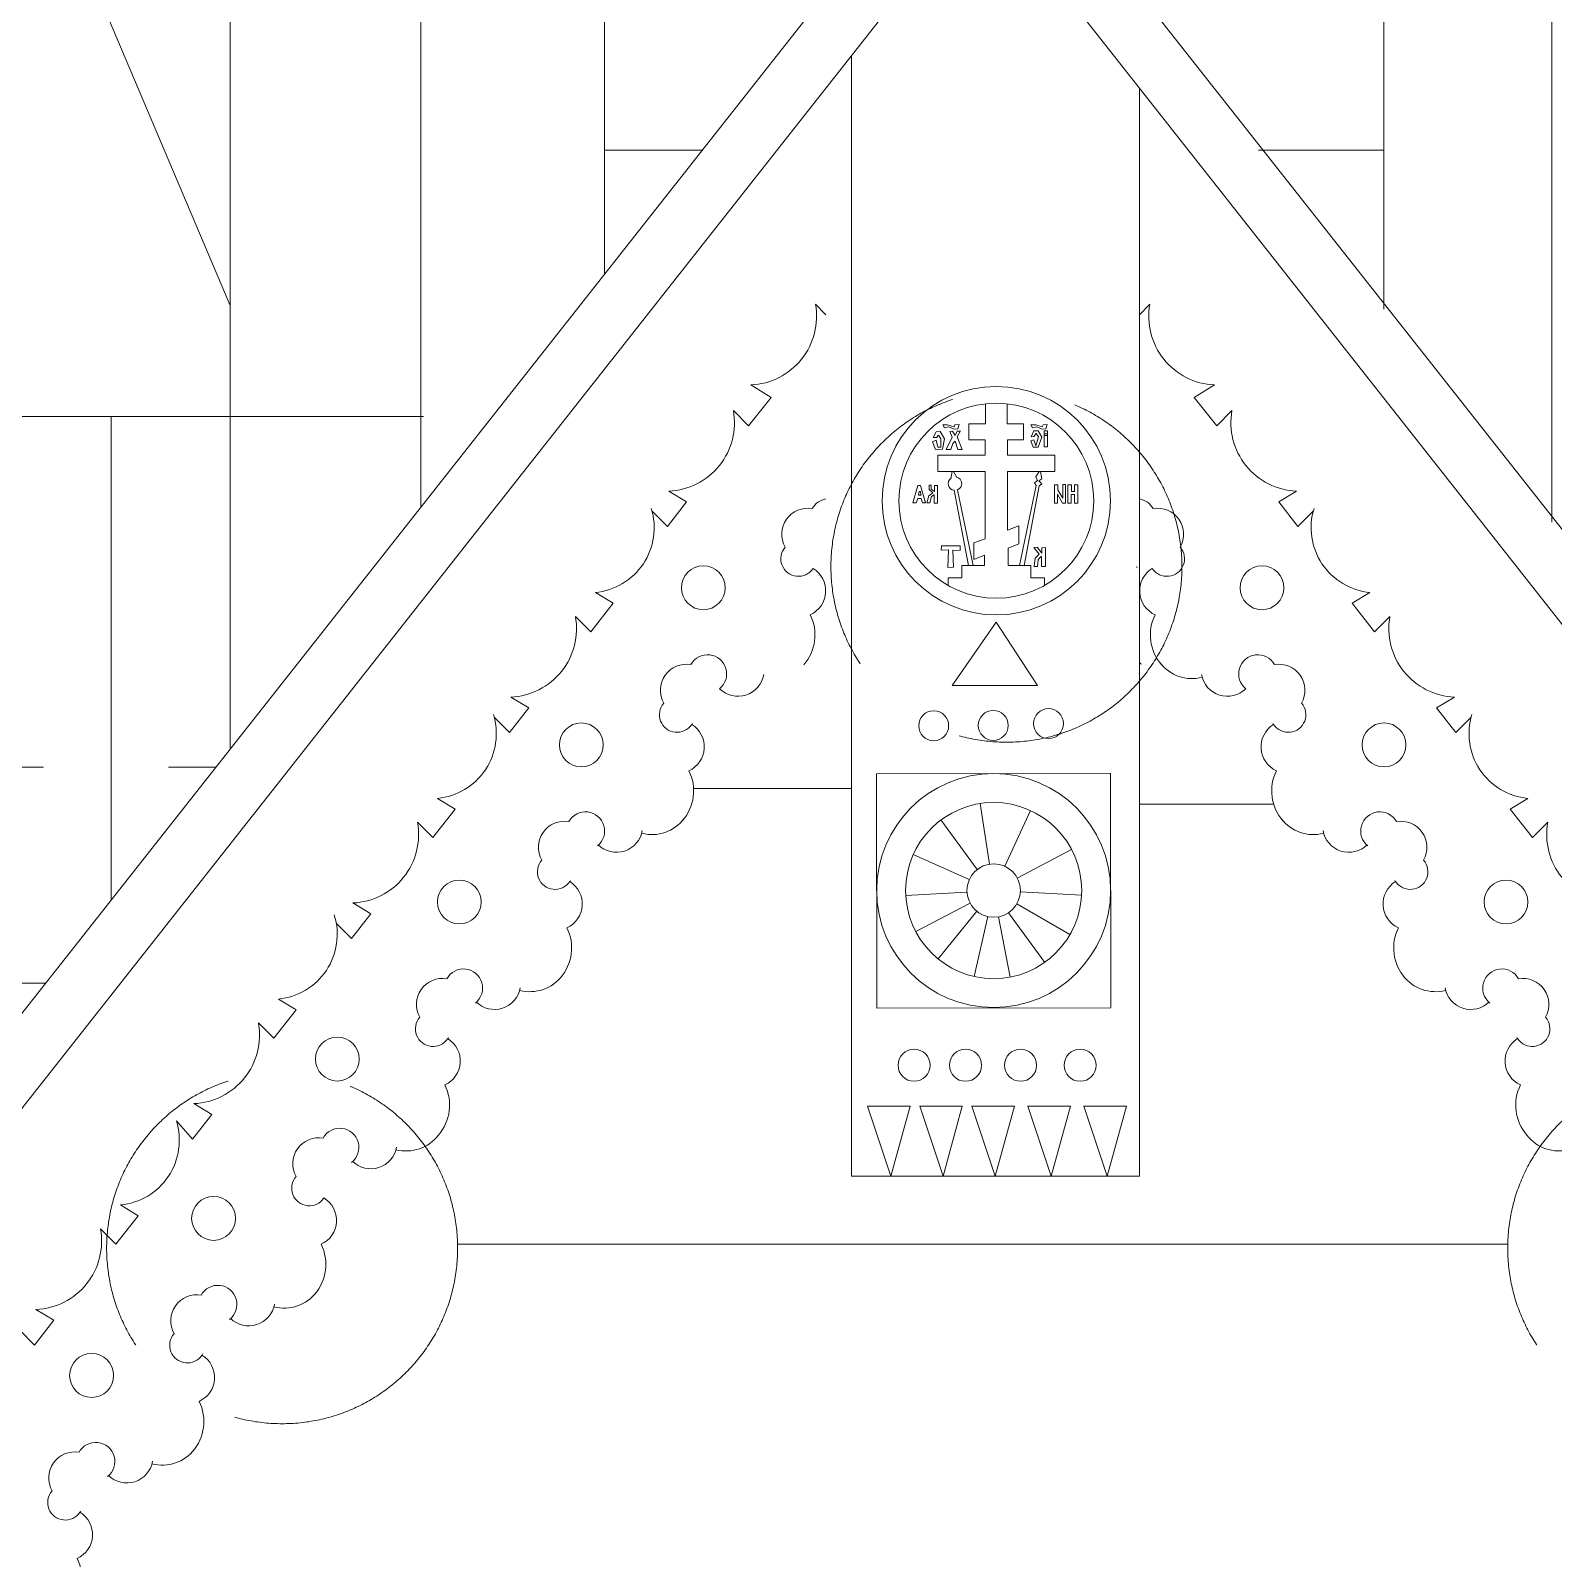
# Model space of a CAD drawing. Header units: millimetres. Extents: x 2399 to 111977, y 1313 to 59551.
# Drawn here: x 95110 to 96438, y 39704 to 41036 of the extents above; entities that cross this region are included whole.
import ezdxf

# ---------------------------------------------------------------- set-up
doc = ezdxf.new("R2010")
doc.units = ezdxf.units.MM
doc.linetypes.add('Невидимая', pattern=[391.222223, 282.222223, -109])
doc.layers.add('hatch1', color=7, linetype='Continuous', lineweight=20, true_color=0x6a6a6a)
doc.layers.add('main line', color=7, linetype='Continuous', lineweight=13)

msp = doc.modelspace()

# ---------------------------------------------------------------- linework, layer by layer
at = {"layer": 'hatch1', "color": 251, "linetype": 'Continuous', "lineweight": 20, "true_color": 0x6a6a6a}
for p, q in [((95942.5158, 40710.8552), (95942.5158, 40693.4629)), ((95961.2175, 40710.8552), (95961.2175, 40693.4629)), ((95896.8359, 40681.5134), (95899.5141, 40686.3342)), ((95899.5141, 40686.3342), (95902.9065, 40686.6913)), ((95902.9065, 40686.6913), (95906.656, 40680.2636)), ((95909.4379, 40692.6088), (95905.2016, 40692.5055)), ((95905.2016, 40692.5055), (95906.5448, 40689.9223)), ((95906.5448, 40689.9223), (95910.5745, 40690.8523)), ((95915.0175, 40690.6456), (95909.4379, 40692.6088)), ((95910.5745, 40690.8523), (95915.1208, 40688.8891)), ((95911.2982, 40686.6913), (95913.7978, 40687.0484)), ((95913.4407, 40681.692), (95911.2982, 40686.6913)), ((95913.7978, 40687.0484), (95915.9404, 40683.2989)), ((95915.8441, 40692.5055), (95915.0175, 40690.6456)), ((95915.1208, 40688.8891), (95918.3239, 40688.9924)), ((95919.4605, 40692.7121), (95915.8441, 40692.5055)), ((95915.9404, 40683.2989), (95917.7259, 40687.0484)), ((95920.5826, 40687.2269), (95917.7259, 40682.0491)), ((95917.7259, 40687.0484), (95920.5826, 40687.0484)), ((95918.3239, 40688.9924), (95919.4605, 40692.7121)), ((95928.0387, 40693.4629), (95928.0387, 40679.3154)), ((95942.5158, 40693.4629), (95928.0387, 40693.4629)), ((95961.2175, 40693.4629), (95975.6946, 40693.4629)), ((95975.6946, 40693.4629), (95975.6946, 40679.3154)), ((95986.2087, 40692.6088), (95981.9723, 40692.5055)), ((95981.9723, 40692.5055), (95983.3156, 40689.9223)), ((95982.1811, 40682.0491), (95984.6807, 40687.4054)), ((95983.3156, 40689.9223), (95987.3452, 40690.8523)), ((95984.6807, 40687.4054), (95988.2516, 40687.2269)), ((95991.7882, 40690.6456), (95986.2087, 40692.6088)), ((95987.3452, 40690.8523), (95991.8916, 40688.8891)), ((95988.2516, 40687.2269), (95991.4655, 40681.8705)), ((95992.6148, 40692.5055), (95991.7882, 40690.6456)), ((95991.8916, 40688.8891), (95995.0946, 40688.9924)), ((95996.2312, 40692.7121), (95992.6148, 40692.5055)), ((95993.608, 40687.2269), (95996.6433, 40687.2269)), ((95993.608, 40673.3003), (95993.608, 40687.2269)), ((95995.0946, 40688.9924), (95996.2312, 40692.7121)), ((95996.6433, 40687.2269), (95996.6433, 40673.4788)), ((95896.1218, 40677.7639), (95899.3356, 40679.0138)), ((95898.9785, 40671.1577), (95896.1218, 40677.7639)), ((95899.6927, 40681.5134), (95896.8359, 40681.5134)), ((95899.3356, 40679.0138), (95900.9425, 40672.9432)), ((95901.4781, 40683.656), (95899.6927, 40681.5134)), ((95903.6207, 40680.2636), (95901.4781, 40683.656)), ((95903.4422, 40672.9432), (95903.6207, 40680.2636)), ((95906.656, 40680.2636), (95904.8705, 40671.3363)), ((95908.2629, 40671.1577), (95913.4407, 40681.692)), ((95913.9764, 40676.3356), (95912.1909, 40671.1577)), ((95915.9404, 40678.2996), (95913.9764, 40676.3356)), ((95918.2615, 40671.1577), (95915.9404, 40678.2996)), ((95917.7259, 40682.0491), (95922.1895, 40671.1577)), ((95928.0387, 40679.3154), (95942.1862, 40679.3154)), ((95942.1862, 40679.3154), (95942.1862, 40666.2031)), ((95975.6946, 40679.3154), (95961.5471, 40679.3154)), ((95961.5471, 40679.3154), (95961.5471, 40666.2031)), ((95982.0025, 40678.6567), (95984.6807, 40679.3709)), ((95983.9665, 40673.1217), (95982.0025, 40678.6567)), ((95984.6807, 40682.2276), (95982.1811, 40682.0491)), ((95988.4302, 40673.1217), (95983.9665, 40673.1217)), ((95986.6447, 40685.0843), (95984.6807, 40682.2276)), ((95984.6807, 40679.3709), (95986.2876, 40674.193)), ((95986.2876, 40674.193), (95988.6087, 40682.0491)), ((95988.6087, 40682.0491), (95986.6447, 40685.0843)), ((95991.4655, 40681.8705), (95988.4302, 40673.1217)), ((95996.6433, 40684.5494), (95993.608, 40684.5494)), ((95996.6433, 40683.3095), (95993.608, 40683.3095)), ((95996.6433, 40673.4788), (95993.608, 40673.3003)), ((95904.8705, 40671.3363), (95898.9785, 40671.1577)), ((95942.1862, 40666.2031), (95900.7789, 40666.2031)), ((95900.7789, 40666.2031), (95900.7789, 40651.7105)), ((95900.9425, 40672.9432), (95903.4422, 40672.9432)), ((95912.1909, 40671.1577), (95908.2629, 40671.1577)), ((95922.1895, 40671.1577), (95918.2615, 40671.1577)), ((95961.5471, 40666.2031), (96002.9544, 40666.2031)), ((96002.9544, 40666.2031), (96002.9544, 40651.7105)), ((95900.7789, 40651.7105), (95942.1862, 40651.7105)), ((95913.3898, 40651.7105), (95912.1917, 40645.5613)), ((95917.2549, 40647.0826), (95914.5799, 40651.7105)), ((95917.2283, 40647.0197), (95917.2549, 40647.0826)), ((95942.1862, 40651.7105), (95942.1862, 40593.2742)), ((95961.5471, 40651.7105), (95961.5471, 40600.6416)), ((96002.9544, 40651.7105), (95961.5471, 40651.7105)), ((95986.4785, 40647.0826), (95989.1535, 40651.7105)), ((95987.7491, 40644.0732), (95986.4785, 40647.0826)), ((95990.3435, 40651.7105), (95991.5417, 40645.5613)), ((95879.2088, 40624.6188), (95883.4941, 40639.717)), ((95883.4941, 40639.717), (95885.7862, 40639.6672)), ((95883.9426, 40631.0966), (95884.69, 40634.4351)), ((95884.69, 40634.4351), (95885.3378, 40634.3853)), ((95885.3378, 40634.3853), (95886.2704, 40631.0966)), ((95885.6368, 40634.6345), (95885.7364, 40634.3355)), ((95885.7862, 40639.6672), (95890.1712, 40624.4195)), ((95892.9008, 40630.6632), (95896.4139, 40633.3497)), ((95893.2108, 40636.2428), (95893.2606, 40639.8665)), ((95896.4139, 40633.3497), (95893.2108, 40636.2428)), ((95893.2606, 40639.8665), (95895.0544, 40639.8665)), ((95895.0544, 40639.8665), (95895.1043, 40636.5778)), ((95895.1043, 40636.5778), (95897.8449, 40634.3355)), ((95897.8449, 40639.7668), (95900.6166, 40639.7668)), ((95897.8449, 40634.3355), (95897.8449, 40639.7668)), ((95900.6166, 40639.923), (95900.6166, 40624.3376)), ((95915.1317, 40635.4538), (95927.5676, 40569.9311)), ((95931.6618, 40569.9311), (95917.9629, 40635.8)), ((95972.0715, 40569.9311), (95986.5453, 40639.5257)), ((95989.3451, 40639.371), (95976.1657, 40569.9311)), ((95985.0741, 40642.0001), (95987.7491, 40644.0732)), ((95986.5453, 40639.5257), (95985.0741, 40642.0001)), ((95991.5417, 40645.5613), (95988.9457, 40643.7641)), ((95988.9457, 40643.7641), (95991.5417, 40640.9685)), ((95991.5417, 40640.9685), (95989.3451, 40639.371)), ((96002.7126, 40624.2311), (96002.7126, 40640.3666)), ((96002.7126, 40640.3666), (96005.6401, 40640.3666)), ((96005.6401, 40640.3666), (96005.6401, 40635.8552)), ((96005.6401, 40635.8552), (96009.9453, 40628.5364)), ((96009.9453, 40640.4188), (96012.1841, 40640.4188)), ((96009.9453, 40628.5364), (96009.9453, 40640.4188)), ((96012.1841, 40640.3327), (96012.1841, 40624.2311)), ((96014.2506, 40640.3327), (96017.3503, 40640.3327)), ((96014.2506, 40624.2311), (96014.2506, 40640.3327)), ((96017.3503, 40640.3327), (96017.3503, 40634.4776)), ((96017.3503, 40634.4776), (96020.364, 40634.4776)), ((96020.2014, 40640.2279), (96020.2014, 40634.4776)), ((96023.0866, 40640.2279), (96020.2014, 40640.2279)), ((96023.0866, 40624.3172), (96023.0866, 40640.2279)), ((95881.8498, 40624.5192), (95879.2088, 40624.6188)), ((95883.4443, 40628.356), (95881.8498, 40624.5192)), ((95886.2845, 40628.356), (95883.4443, 40628.356)), ((95886.2704, 40631.0966), (95883.9426, 40631.0966)), ((95887.5303, 40624.4195), (95886.2845, 40628.356)), ((95890.1712, 40624.4195), (95887.5303, 40624.4195)), ((95891.2476, 40624.4637), (95892.9008, 40630.6632)), ((95893.934, 40624.4637), (95891.2476, 40624.4637)), ((95895.4839, 40630.1466), (95893.934, 40624.4637)), ((95897.7571, 40631.5931), (95895.4839, 40630.1466)), ((95897.7571, 40624.3376), (95897.7571, 40631.5931)), ((95900.6166, 40624.3376), (95897.7571, 40624.3376)), ((96005.1235, 40624.2311), (96002.7126, 40624.2311)), ((96009.6009, 40624.2311), (96005.1235, 40631.9805)), ((96005.1235, 40631.9805), (96005.1235, 40624.2311)), ((96012.1841, 40624.2311), (96009.6009, 40624.2311)), ((96017.1781, 40624.2311), (96014.2506, 40624.2311)), ((96017.1781, 40631.7222), (96017.1781, 40624.2311)), ((96020.1918, 40631.7222), (96017.1781, 40631.7222)), ((96020.1918, 40624.3172), (96020.1918, 40631.7222)), ((96023.0866, 40624.3172), (96020.1918, 40624.3172)), ((95942.1242, 40593.2742), (95932.3735, 40589.5757)), ((95961.5471, 40600.6416), (95971.5539, 40604.4372)), ((95971.5539, 40604.4372), (95971.5539, 40588.9095)), ((95903.9661, 40587.1704), (95903.7875, 40583.4209)), ((95903.7875, 40583.4209), (95910.0933, 40583.5384)), ((95920.2138, 40587.1704), (95903.9661, 40587.1704)), ((95910.0933, 40583.5384), (95909.6997, 40568.2578)), ((95913.8963, 40583.1796), (95920.2138, 40583.1078)), ((95914.4787, 40568.3444), (95913.8963, 40583.1796)), ((95920.2138, 40583.1078), (95920.2138, 40587.1704)), ((95932.3735, 40589.5757), (95932.3735, 40575.0685)), ((95971.5539, 40588.9095), (95962.2372, 40585.1138)), ((95962.2372, 40585.1138), (95962.2372, 40569.9311)), ((95984.7215, 40585.6875), (95987.5497, 40585.9446)), ((95989.3494, 40579.774), (95984.7215, 40585.6875)), ((95985.7499, 40576.4316), (95989.3494, 40579.774)), ((95987.5497, 40585.9446), (95991.6634, 40580.8024)), ((95991.6634, 40585.4303), (95994.7487, 40585.6875)), ((95991.6634, 40580.8024), (95991.6634, 40585.4303)), ((95994.7487, 40585.6875), (95994.7487, 40568.9755)), ((95909.6997, 40568.2578), (95914.4787, 40568.3444)), ((95941.4961, 40569.9311), (95921.8276, 40569.9311)), ((95921.8276, 40569.9311), (95921.8276, 40559.2343)), ((95932.3735, 40575.0685), (95941.4961, 40578.9976)), ((95941.4961, 40578.9976), (95941.4961, 40569.9311)), ((95962.2372, 40569.9311), (95981.9057, 40569.9311)), ((95981.9057, 40569.9311), (95981.9057, 40559.2343)), ((95987.8068, 40568.9786), (95984.7215, 40568.9786)), ((95984.7883, 40568.9786), (95985.7499, 40576.4316)), ((95988.2475, 40575.2526), (95987.8068, 40568.9786)), ((95991.4063, 40577.9743), (95988.2475, 40575.2526)), ((95991.1492, 40568.9755), (95991.4063, 40577.9743)), ((95994.7487, 40568.9755), (95991.1492, 40568.9755)), ((95921.8276, 40559.2343), (95909.7505, 40559.2343)), ((95909.7505, 40559.2343), (95909.7505, 40552.5899)), ((95981.9057, 40559.2343), (95993.9828, 40559.2343)), ((95993.9828, 40559.2343), (95993.9828, 40552.5899)), ((95913.433, 40465.2025), (95951.6361, 40520.3847)), ((95951.6361, 40520.3847), (95987.7167, 40465.2025)), ((95987.7167, 40465.2025), (95913.433, 40465.2025)), ((96051.435, 40388.5531), (95847.4853, 40388.375)), ((95847.4853, 40388.3871), (95847.6637, 40184.1748)), ((95937.7098, 40362.4837), (95945.9701, 40309.6041)), ((95981.6991, 40356.3637), (95959.318, 40307.7471)), ((95903.6186, 40348.1507), (95935.1569, 40304.8959)), ((95928.309, 40296.1402), (95879.5062, 40318.1125)), ((96017.5758, 40322.3278), (95970.2043, 40297.4193)), ((95926.2897, 40285.2736), (95872.8514, 40282.3006)), ((95928.9325, 40275.7181), (95881.561, 40250.8095)), ((95969.7596, 40274.9113), (96016.1101, 40248.1509)), ((95972.8533, 40285.3887), (96026.3056, 40282.6801)), ((95934.8375, 40268.4972), (95901.0216, 40227.0126)), ((95944.4271, 40263.8279), (95932.6248, 40211.6245)), ((95953.8999, 40263.6598), (95963.8433, 40211.0707)), ((95962.6107, 40267.2432), (95994.149, 40223.9884)), ((95847.6637, 40184.1627), (96051.6133, 40184.3409)), ((95876.7546, 40098.5886), (95839.6148, 40098.5886)), ((95859.9636, 40037.7423), (95839.6148, 40098.5886)), ((95876.7546, 40098.5886), (95859.9636, 40037.7423)), ((95922.1743, 40098.5886), (95885.0345, 40098.5886)), ((95905.3833, 40037.7423), (95885.0345, 40098.5886)), ((95922.1743, 40098.5886), (95905.3833, 40037.7423)), ((95950.8029, 40037.7423), (95930.4542, 40098.5886)), ((95967.594, 40098.5886), (95930.4542, 40098.5886)), ((95967.594, 40098.5886), (95950.8029, 40037.7423)), ((95999.7074, 40037.7423), (95979.3586, 40098.5886)), ((96016.4984, 40098.5886), (95979.3586, 40098.5886)), ((96016.4984, 40098.5886), (95999.7074, 40037.7423)), ((96048.6118, 40037.7423), (96028.2631, 40098.5886)), ((96065.4029, 40098.5886), (96028.2631, 40098.5886))]:
    msp.add_line(p, q, dxfattribs=at)
for centre, radius in [((95951.8667, 40626.395), 99.5719), ((95951.8667, 40626.395), 84.9762), ((95897.2503, 40430.2281), 13.0643), ((95949.2386, 40430.5395), 13.0643), ((95997.4061, 40432.0656), 13.0643), ((95949.5684, 40286.5687), 101.9943), ((95949.5684, 40286.5687), 76.8357), ((95949.5684, 40286.5687), 23.3148), ((95880.1252, 40134.2903), 13.9829), ((95925.0559, 40134.2903), 13.9829), ((95973.0569, 40134.2903), 13.9829), ((96025.0347, 40134.2903), 13.9829)]:
    msp.add_circle(centre, radius, dxfattribs=at)
for start, end in [(290.9918876, 76.4996082), (127.5015033, 262.9509038)]:
    msp.add_arc((95915.8541, 40641.2958), 5.8865, start, end, dxfattribs=at)
at = {"layer": 'main line', "color": 7, "linetype": 'Continuous', "lineweight": 13}
for p, q in [((95449.956, 41736.5482), (95449.956, 40621.6518)), ((95610.0353, 41722.8547), (95610.0353, 40824.6336)), ((96289.7907, 41666.7729), (96289.7907, 40793.4844)), ((96436.2449, 41666.7729), (96436.2449, 40607.7792)), ((95283.8267, 40410.9985), (95283.8267, 41528.2167)), ((95939.9716, 41242.0814), (94192.2424, 39025.9471)), ((95939.9716, 41242.0814), (97687.7008, 39025.9471)), ((95939.9716, 41159.3317), (94256.5126, 39024.6926)), ((95939.9716, 41159.3317), (97640.6756, 39002.8258)), ((95825.5385, 41014.4854), (95825.5385, 40037.4957)), ((96076.6906, 40037.4957), (96076.6906, 40985.7923)), ((96076.6906, 40057.7872), (96076.6906, 40980.9304)), ((95695.3495, 40931.8986), (95610.0353, 40931.8986)), ((96289.7907, 40931.8986), (96180.6318, 40931.8986)), ((95794.1303, 40797.699), (95803.2527, 40788.5276)), ((96085.8129, 40797.699), (96076.6906, 40788.5276)), ((95755.422, 40716.486), (95737.8684, 40727.3414)), ((96124.5212, 40716.486), (96142.0748, 40727.3414)), ((95735.8758, 40691.657), (95755.422, 40716.486)), ((96144.0674, 40691.657), (96124.5212, 40716.486)), ((95452.2974, 40699.7372), (94806.8814, 40699.7372)), ((95179.8107, 40278.1913), (95179.8107, 40699.7372)), ((95722.5329, 40705.0718), (95735.8758, 40691.657)), ((96157.4103, 40705.0718), (96144.0674, 40691.657)), ((95681.7743, 40625.3332), (95666.271, 40634.7141)), ((96198.169, 40625.3332), (96213.6722, 40634.7141)), ((95665.0381, 40603.7612), (95681.7743, 40625.3332)), ((96214.9052, 40603.7612), (96198.169, 40625.3332)), ((95651.6952, 40617.176), (95665.0381, 40603.7612)), ((96228.248, 40617.176), (96214.9052, 40603.7612)), ((95617.6954, 40537.0101), (95602.1922, 40546.391)), ((96262.2478, 40537.0101), (96277.7511, 40546.391)), ((95598.1492, 40512.1812), (95617.6954, 40537.0101)), ((96281.794, 40512.1812), (96262.2478, 40537.0101)), ((95584.8063, 40525.5959), (95598.1492, 40512.1812)), ((96295.1369, 40525.5959), (96281.794, 40512.1812)), ((95544.0477, 40445.8573), (95528.5444, 40455.2383)), ((96335.8956, 40445.8573), (96351.3988, 40455.2383)), ((95513.9686, 40437.7001), (95527.3115, 40424.2854)), ((95527.3115, 40424.2854), (95544.0477, 40445.8573)), ((96352.6318, 40424.2854), (96335.8956, 40445.8573)), ((96365.9746, 40437.7001), (96352.6318, 40424.2854)), ((96051.6129, 40184.7317), (96051.4346, 40388.944)), ((95479.9688, 40357.5342), (95464.4656, 40366.9152)), ((95825.5385, 40375.5255), (95687.5608, 40375.5255)), ((96399.9744, 40357.5342), (96415.4777, 40366.9152)), ((95460.4226, 40332.7053), (95479.9688, 40357.5342)), ((96076.6906, 40361.8255), (96193.7851, 40361.8255)), ((96419.5206, 40332.7053), (96399.9744, 40357.5342)), ((95447.0797, 40346.12), (95460.4226, 40332.7053)), ((96432.8635, 40346.12), (96419.5206, 40332.7053)), ((95406.3211, 40266.3815), (95390.8178, 40275.7624)), ((95389.5849, 40244.8095), (95406.3211, 40266.3815)), ((95376.242, 40258.2243), (95389.5849, 40244.8095)), ((91858.2075, 40205.924), (95122.8179, 40205.924)), ((95321.696, 40157.8073), (95341.2423, 40182.6363)), ((95341.2423, 40182.6363), (95325.739, 40192.0172)), ((95308.3532, 40171.2221), (95321.696, 40157.8073)), ((95267.5945, 40091.4835), (95252.0912, 40100.8644)), ((95250.8583, 40069.9115), (95267.5945, 40091.4835)), ((96065.4029, 40098.5886), (96048.6118, 40037.7423)), ((95236.8087, 40085.7927), (95250.8583, 40069.9115)), ((96076.6906, 40037.4957), (95825.5385, 40037.4957)), ((95203.5157, 40003.1604), (95188.0124, 40012.5413)), ((95183.9694, 39978.3315), (95203.5157, 40003.1604)), ((95170.6266, 39991.7462), (95183.9694, 39978.3315)), ((95482.0357, 39978.2726), (96397.9076, 39978.2726)), ((95129.8679, 39912.0076), (95114.3646, 39921.3886)), ((95099.7888, 39903.8504), (95113.1317, 39890.4357)), ((95113.1317, 39890.4357), (95129.8679, 39912.0076))]:
    msp.add_line(p, q, dxfattribs=at)
at = {"layer": 'main line', "color": 7, "linetype": 'Невидимая', "lineweight": 13}
for p, q in [((95283.8267, 40796.5196), (95152.6218, 41105.9548)), ((93664.9374, 40394.1502), (95271.2603, 40394.1502))]:
    msp.add_line(p, q, dxfattribs=at)
at = {"layer": 'main line', "color": 7, "linetype": 'Continuous', "lineweight": 13, "flags": 128}
for points in [[(95803.2527, 40627.9108, 0.2305731), (95791.285, 40619.5346, 0.63216014), (95767.7288, 40585.9615, 1.067465283), (95792.1021, 40567.3205, -0.60309642), (95789.5913, 40526.9843)], [(96076.6906, 40627.9108, -0.2305731), (96088.6582, 40619.5346, -0.63216014), (96112.2144, 40585.9615, -1.067465283), (96087.8412, 40567.3205, 0.60309642), (96090.3519, 40526.9843)], [(96074.191, 40569.02, 0.017938026), (96074.6557, 40567.9174)], [(96074.191, 40569.02, 0.017938026), (96074.6557, 40567.9174)], [(96074.191, 40569.02, 0.017938026), (96074.6557, 40567.9174)], [(96074.191, 40569.02, 0.017938026), (96074.6557, 40567.9174)], [(96074.191, 40569.02, 0.017938026), (96074.6557, 40567.9174)], [(95783.9637, 40483.3257, 0.304535594), (95789.5913, 40526.9843)], [(96095.9796, 40483.3257, -0.304535594), (96090.3519, 40526.9843)], [(95710.3499, 40462.3807, 1.219803903), (95685.4205, 40483.5627, 0.63216014), (95661.8643, 40449.9897, 1.067465283), (95686.2375, 40431.3486, -0.60309642), (95683.7268, 40391.0124)], [(95710.3499, 40462.3807, 1.219803903), (95685.4205, 40483.5627, 0.63216014), (95661.8643, 40449.9897, 1.067465283), (95686.2375, 40431.3486, -0.60309642), (95683.7268, 40391.0124)], [(95710.3499, 40462.3807, 1.219803903), (95685.4205, 40483.5627, 0.63216014), (95661.8643, 40449.9897, 1.067465283), (95686.2375, 40431.3486, -0.60309642), (95683.7268, 40391.0124)], [(95710.3499, 40462.3807, 1.219803903), (95685.4205, 40483.5627, 0.63216014), (95661.8643, 40449.9897, 1.067465283), (95686.2375, 40431.3486, -0.60309642), (95683.7268, 40391.0124)], [(95710.3499, 40462.3807, 1.219803903), (95685.4205, 40483.5627, 0.63216014), (95661.8643, 40449.9897, 1.067465283), (95686.2375, 40431.3486, -0.60309642), (95683.7268, 40391.0124)], [(95710.3499, 40462.3807, 1.219803903), (95685.4205, 40483.5627, 0.63216014), (95661.8643, 40449.9897, 1.067465283), (95686.2375, 40431.3486, -0.60309642), (95683.7268, 40391.0124)], [(96169.5934, 40462.3807, -1.219803903), (96194.5228, 40483.5627, -0.63216014), (96218.0789, 40449.9897, -1.067465283), (96193.7057, 40431.3486, 0.60309642), (96196.2165, 40391.0124)], [(96169.5934, 40462.3807, -1.219803903), (96194.5228, 40483.5627, -0.63216014), (96218.0789, 40449.9897, -1.067465283), (96193.7057, 40431.3486, 0.60309642), (96196.2165, 40391.0124)], [(96169.5934, 40462.3807, -1.219803903), (96194.5228, 40483.5627, -0.63216014), (96218.0789, 40449.9897, -1.067465283), (96193.7057, 40431.3486, 0.60309642), (96196.2165, 40391.0124)], [(96169.5934, 40462.3807, -1.219803903), (96194.5228, 40483.5627, -0.63216014), (96218.0789, 40449.9897, -1.067465283), (96193.7057, 40431.3486, 0.60309642), (96196.2165, 40391.0124)], [(96169.5934, 40462.3807, -1.219803903), (96194.5228, 40483.5627, -0.63216014), (96218.0789, 40449.9897, -1.067465283), (96193.7057, 40431.3486, 0.60309642), (96196.2165, 40391.0124)], [(96169.5934, 40462.3807, -1.219803903), (96194.5228, 40483.5627, -0.63216014), (96218.0789, 40449.9897, -1.067465283), (96193.7057, 40431.3486, 0.60309642), (96196.2165, 40391.0124)], [(95710.5499, 40462.3646, 0.60309642), (95749.0151, 40474.7636)], [(95710.5499, 40462.3646, 0.60309642), (95749.0151, 40474.7636)], [(95710.5499, 40462.3646, 0.60309642), (95749.0151, 40474.7636)], [(95710.5499, 40462.3646, 0.60309642), (95749.0151, 40474.7636)], [(95710.5499, 40462.3646, 0.60309642), (95749.0151, 40474.7636)], [(95710.5499, 40462.3646, 0.60309642), (95749.0151, 40474.7636)], [(96078.261, 40483.7143, -0.01689908), (96076.6906, 40485.8717)], [(96078.261, 40483.7143, -0.01689908), (96076.6906, 40485.8717)], [(96078.261, 40483.7143, -0.01689908), (96076.6906, 40485.8717)], [(96078.261, 40483.7143, -0.01689908), (96076.6906, 40485.8717)], [(96078.261, 40483.7143, -0.01689908), (96076.6906, 40485.8717)], [(96078.261, 40483.7143, -0.01689908), (96076.6906, 40485.8717)], [(96131.4477, 40472.4897, -0.304535594), (96094.4734, 40485.2641)], [(96131.4477, 40472.4897, -0.304535594), (96094.4734, 40485.2641)], [(96131.4477, 40472.4897, -0.304535594), (96094.4734, 40485.2641)], [(96131.4477, 40472.4897, -0.304535594), (96094.4734, 40485.2641)], [(96131.4477, 40472.4897, -0.304535594), (96094.4734, 40485.2641)], [(96131.4477, 40472.4897, -0.304535594), (96094.4734, 40485.2641)], [(96169.3934, 40462.3646, -0.60309642), (96130.9281, 40474.7636)], [(96169.3934, 40462.3646, -0.60309642), (96130.9281, 40474.7636)], [(96169.3934, 40462.3646, -0.60309642), (96130.9281, 40474.7636)], [(96169.3934, 40462.3646, -0.60309642), (96130.9281, 40474.7636)], [(96169.3934, 40462.3646, -0.60309642), (96130.9281, 40474.7636)], [(96169.3934, 40462.3646, -0.60309642), (96130.9281, 40474.7636)], [(95686.9724, 40432.2944, -0.017938026), (95686.4463, 40431.2198)], [(95686.9724, 40432.2944, -0.017938026), (95686.4463, 40431.2198)], [(95686.9724, 40432.2944, -0.017938026), (95686.4463, 40431.2198)], [(95686.9724, 40432.2944, -0.017938026), (95686.4463, 40431.2198)], [(95686.9724, 40432.2944, -0.017938026), (95686.4463, 40431.2198)], [(95686.9724, 40432.2944, -0.017938026), (95686.4463, 40431.2198)], [(96192.9708, 40432.2944, 0.017938026), (96193.497, 40431.2198)], [(96192.9708, 40432.2944, 0.017938026), (96193.497, 40431.2198)], [(96192.9708, 40432.2944, 0.017938026), (96193.497, 40431.2198)], [(96192.9708, 40432.2944, 0.017938026), (96193.497, 40431.2198)], [(96192.9708, 40432.2944, 0.017938026), (96193.497, 40431.2198)], [(96192.9708, 40432.2944, 0.017938026), (96193.497, 40431.2198)], [(95678.0991, 40347.3539, 0.304535594), (95683.7268, 40391.0124)], [(95678.0991, 40347.3539, 0.304535594), (95683.7268, 40391.0124)], [(95678.0991, 40347.3539, 0.304535594), (95683.7268, 40391.0124)], [(95678.0991, 40347.3539, 0.304535594), (95683.7268, 40391.0124)], [(95678.0991, 40347.3539, 0.304535594), (95683.7268, 40391.0124)], [(95678.0991, 40347.3539, 0.304535594), (95683.7268, 40391.0124)], [(96201.8441, 40347.3539, -0.304535594), (96196.2165, 40391.0124)], [(96201.8441, 40347.3539, -0.304535594), (96196.2165, 40391.0124)], [(96201.8441, 40347.3539, -0.304535594), (96196.2165, 40391.0124)], [(96201.8441, 40347.3539, -0.304535594), (96196.2165, 40391.0124)], [(96201.8441, 40347.3539, -0.304535594), (96196.2165, 40391.0124)], [(96201.8441, 40347.3539, -0.304535594), (96196.2165, 40391.0124)], [(95603.9505, 40325.4469, 1.219803903), (95579.021, 40346.6289, 0.63216014), (95555.4649, 40313.0558, 1.067465283), (95579.8381, 40294.4148, -0.60309642), (95577.3274, 40254.0786)], [(95603.9505, 40325.4469, 1.219803903), (95579.021, 40346.6289, 0.63216014), (95555.4649, 40313.0558, 1.067465283), (95579.8381, 40294.4148, -0.60309642), (95577.3274, 40254.0786)], [(95603.9505, 40325.4469, 1.219803903), (95579.021, 40346.6289, 0.63216014), (95555.4649, 40313.0558, 1.067465283), (95579.8381, 40294.4148, -0.60309642), (95577.3274, 40254.0786)], [(95603.9505, 40325.4469, 1.219803903), (95579.021, 40346.6289, 0.63216014), (95555.4649, 40313.0558, 1.067465283), (95579.8381, 40294.4148, -0.60309642), (95577.3274, 40254.0786)], [(95603.9505, 40325.4469, 1.219803903), (95579.021, 40346.6289, 0.63216014), (95555.4649, 40313.0558, 1.067465283), (95579.8381, 40294.4148, -0.60309642), (95577.3274, 40254.0786)], [(95603.9505, 40325.4469, 1.219803903), (95579.021, 40346.6289, 0.63216014), (95555.4649, 40313.0558, 1.067465283), (95579.8381, 40294.4148, -0.60309642), (95577.3274, 40254.0786)], [(96275.9928, 40325.4469, -1.219803903), (96300.9222, 40346.6289, -0.63216014), (96324.4784, 40313.0558, -1.067465283), (96300.1051, 40294.4148, 0.60309642), (96302.6159, 40254.0786)], [(96275.9928, 40325.4469, -1.219803903), (96300.9222, 40346.6289, -0.63216014), (96324.4784, 40313.0558, -1.067465283), (96300.1051, 40294.4148, 0.60309642), (96302.6159, 40254.0786)], [(96275.9928, 40325.4469, -1.219803903), (96300.9222, 40346.6289, -0.63216014), (96324.4784, 40313.0558, -1.067465283), (96300.1051, 40294.4148, 0.60309642), (96302.6159, 40254.0786)], [(96275.9928, 40325.4469, -1.219803903), (96300.9222, 40346.6289, -0.63216014), (96324.4784, 40313.0558, -1.067465283), (96300.1051, 40294.4148, 0.60309642), (96302.6159, 40254.0786)], [(96275.9928, 40325.4469, -1.219803903), (96300.9222, 40346.6289, -0.63216014), (96324.4784, 40313.0558, -1.067465283), (96300.1051, 40294.4148, 0.60309642), (96302.6159, 40254.0786)], [(96275.9928, 40325.4469, -1.219803903), (96300.9222, 40346.6289, -0.63216014), (96324.4784, 40313.0558, -1.067465283), (96300.1051, 40294.4148, 0.60309642), (96302.6159, 40254.0786)], [(95642.631, 40336.5178, 0.304535594), (95679.6053, 40349.2922)], [(95642.631, 40336.5178, 0.304535594), (95679.6053, 40349.2922)], [(95642.631, 40336.5178, 0.304535594), (95679.6053, 40349.2922)], [(95642.631, 40336.5178, 0.304535594), (95679.6053, 40349.2922)], [(95642.631, 40336.5178, 0.304535594), (95679.6053, 40349.2922)], [(95642.631, 40336.5178, 0.304535594), (95679.6053, 40349.2922)], [(96237.3123, 40336.5178, -0.304535594), (96200.338, 40349.2922)], [(96237.3123, 40336.5178, -0.304535594), (96200.338, 40349.2922)], [(96237.3123, 40336.5178, -0.304535594), (96200.338, 40349.2922)], [(96237.3123, 40336.5178, -0.304535594), (96200.338, 40349.2922)], [(96237.3123, 40336.5178, -0.304535594), (96200.338, 40349.2922)], [(96237.3123, 40336.5178, -0.304535594), (96200.338, 40349.2922)], [(95604.6853, 40326.3927, 0.60309642), (95643.1506, 40338.7917)], [(95604.6853, 40326.3927, 0.60309642), (95643.1506, 40338.7917)], [(95604.6853, 40326.3927, 0.60309642), (95643.1506, 40338.7917)], [(95604.6853, 40326.3927, 0.60309642), (95643.1506, 40338.7917)], [(95604.6853, 40326.3927, 0.60309642), (95643.1506, 40338.7917)], [(95604.6853, 40326.3927, 0.60309642), (95643.1506, 40338.7917)], [(96275.2579, 40326.3927, -0.60309642), (96236.7926, 40338.7917)], [(96275.2579, 40326.3927, -0.60309642), (96236.7926, 40338.7917)], [(96275.2579, 40326.3927, -0.60309642), (96236.7926, 40338.7917)], [(96275.2579, 40326.3927, -0.60309642), (96236.7926, 40338.7917)], [(96275.2579, 40326.3927, -0.60309642), (96236.7926, 40338.7917)], [(96275.2579, 40326.3927, -0.60309642), (96236.7926, 40338.7917)], [(95580.573, 40295.3606, -0.017938026), (95580.0468, 40294.286)], [(95580.573, 40295.3606, -0.017938026), (95580.0468, 40294.286)], [(95580.573, 40295.3606, -0.017938026), (95580.0468, 40294.286)], [(95580.573, 40295.3606, -0.017938026), (95580.0468, 40294.286)], [(95580.573, 40295.3606, -0.017938026), (95580.0468, 40294.286)], [(95580.573, 40295.3606, -0.017938026), (95580.0468, 40294.286)], [(96299.3703, 40295.3606, 0.017938026), (96299.8964, 40294.286)], [(96299.3703, 40295.3606, 0.017938026), (96299.8964, 40294.286)], [(96299.3703, 40295.3606, 0.017938026), (96299.8964, 40294.286)], [(96299.3703, 40295.3606, 0.017938026), (96299.8964, 40294.286)], [(96299.3703, 40295.3606, 0.017938026), (96299.8964, 40294.286)], [(96299.3703, 40295.3606, 0.017938026), (96299.8964, 40294.286)], [(95571.6997, 40210.42, 0.304535594), (95577.3274, 40254.0786)], [(95571.6997, 40210.42, 0.304535594), (95577.3274, 40254.0786)], [(95571.6997, 40210.42, 0.304535594), (95577.3274, 40254.0786)], [(95571.6997, 40210.42, 0.304535594), (95577.3274, 40254.0786)], [(95571.6997, 40210.42, 0.304535594), (95577.3274, 40254.0786)], [(95571.6997, 40210.42, 0.304535594), (95577.3274, 40254.0786)], [(96308.2435, 40210.42, -0.304535594), (96302.6159, 40254.0786)], [(96308.2435, 40210.42, -0.304535594), (96302.6159, 40254.0786)], [(96308.2435, 40210.42, -0.304535594), (96302.6159, 40254.0786)], [(96308.2435, 40210.42, -0.304535594), (96302.6159, 40254.0786)], [(96308.2435, 40210.42, -0.304535594), (96302.6159, 40254.0786)], [(96308.2435, 40210.42, -0.304535594), (96302.6159, 40254.0786)], [(95497.551, 40188.5131, 1.219803903), (95472.6216, 40209.6951, 0.63216014), (95449.0655, 40176.122, 1.067465283), (95473.4387, 40157.481, -0.60309642), (95470.9279, 40117.1448)], [(95497.551, 40188.5131, 1.219803903), (95472.6216, 40209.6951, 0.63216014), (95449.0655, 40176.122, 1.067465283), (95473.4387, 40157.481, -0.60309642), (95470.9279, 40117.1448)], [(95497.551, 40188.5131, 1.219803903), (95472.6216, 40209.6951, 0.63216014), (95449.0655, 40176.122, 1.067465283), (95473.4387, 40157.481, -0.60309642), (95470.9279, 40117.1448)], [(95497.551, 40188.5131, 1.219803903), (95472.6216, 40209.6951, 0.63216014), (95449.0655, 40176.122, 1.067465283), (95473.4387, 40157.481, -0.60309642), (95470.9279, 40117.1448)], [(95497.551, 40188.5131, 1.219803903), (95472.6216, 40209.6951, 0.63216014), (95449.0655, 40176.122, 1.067465283), (95473.4387, 40157.481, -0.60309642), (95470.9279, 40117.1448)], [(95497.551, 40188.5131, 1.219803903), (95472.6216, 40209.6951, 0.63216014), (95449.0655, 40176.122, 1.067465283), (95473.4387, 40157.481, -0.60309642), (95470.9279, 40117.1448)], [(95536.2315, 40199.584, 0.304535594), (95573.2059, 40212.3584)], [(95536.2315, 40199.584, 0.304535594), (95573.2059, 40212.3584)], [(95536.2315, 40199.584, 0.304535594), (95573.2059, 40212.3584)], [(95536.2315, 40199.584, 0.304535594), (95573.2059, 40212.3584)], [(95536.2315, 40199.584, 0.304535594), (95573.2059, 40212.3584)], [(95536.2315, 40199.584, 0.304535594), (95573.2059, 40212.3584)], [(96343.7117, 40199.584, -0.304535594), (96306.7374, 40212.3584)], [(96343.7117, 40199.584, -0.304535594), (96306.7374, 40212.3584)], [(96343.7117, 40199.584, -0.304535594), (96306.7374, 40212.3584)], [(96343.7117, 40199.584, -0.304535594), (96306.7374, 40212.3584)], [(96343.7117, 40199.584, -0.304535594), (96306.7374, 40212.3584)], [(96343.7117, 40199.584, -0.304535594), (96306.7374, 40212.3584)], [(96382.3922, 40188.5131, -1.219803903), (96407.3216, 40209.6951, -0.63216014), (96430.8778, 40176.122, -1.067465283), (96406.5046, 40157.481, 0.60309642), (96409.0153, 40117.1448)], [(96382.3922, 40188.5131, -1.219803903), (96407.3216, 40209.6951, -0.63216014), (96430.8778, 40176.122, -1.067465283), (96406.5046, 40157.481, 0.60309642), (96409.0153, 40117.1448)], [(96382.3922, 40188.5131, -1.219803903), (96407.3216, 40209.6951, -0.63216014), (96430.8778, 40176.122, -1.067465283), (96406.5046, 40157.481, 0.60309642), (96409.0153, 40117.1448)], [(96382.3922, 40188.5131, -1.219803903), (96407.3216, 40209.6951, -0.63216014), (96430.8778, 40176.122, -1.067465283), (96406.5046, 40157.481, 0.60309642), (96409.0153, 40117.1448)], [(96382.3922, 40188.5131, -1.219803903), (96407.3216, 40209.6951, -0.63216014), (96430.8778, 40176.122, -1.067465283), (96406.5046, 40157.481, 0.60309642), (96409.0153, 40117.1448)], [(96382.3922, 40188.5131, -1.219803903), (96407.3216, 40209.6951, -0.63216014), (96430.8778, 40176.122, -1.067465283), (96406.5046, 40157.481, 0.60309642), (96409.0153, 40117.1448)], [(95498.2859, 40189.4589, 0.60309642), (95536.7512, 40201.8579)], [(95498.2859, 40189.4589, 0.60309642), (95536.7512, 40201.8579)], [(95498.2859, 40189.4589, 0.60309642), (95536.7512, 40201.8579)], [(95498.2859, 40189.4589, 0.60309642), (95536.7512, 40201.8579)], [(95498.2859, 40189.4589, 0.60309642), (95536.7512, 40201.8579)], [(95498.2859, 40189.4589, 0.60309642), (95536.7512, 40201.8579)], [(96381.6573, 40189.4589, -0.60309642), (96343.1921, 40201.8579)], [(96381.6573, 40189.4589, -0.60309642), (96343.1921, 40201.8579)], [(96381.6573, 40189.4589, -0.60309642), (96343.1921, 40201.8579)], [(96381.6573, 40189.4589, -0.60309642), (96343.1921, 40201.8579)], [(96381.6573, 40189.4589, -0.60309642), (96343.1921, 40201.8579)], [(96381.6573, 40189.4589, -0.60309642), (96343.1921, 40201.8579)], [(95474.1735, 40158.4268, -0.017938026), (95473.6474, 40157.3522)], [(95474.1735, 40158.4268, -0.017938026), (95473.6474, 40157.3522)], [(95474.1735, 40158.4268, -0.017938026), (95473.6474, 40157.3522)], [(95474.1735, 40158.4268, -0.017938026), (95473.6474, 40157.3522)], [(95474.1735, 40158.4268, -0.017938026), (95473.6474, 40157.3522)], [(95474.1735, 40158.4268, -0.017938026), (95473.6474, 40157.3522)], [(96405.7697, 40158.4268, 0.017938026), (96406.2958, 40157.3522)], [(96405.7697, 40158.4268, 0.017938026), (96406.2958, 40157.3522)], [(96405.7697, 40158.4268, 0.017938026), (96406.2958, 40157.3522)], [(96405.7697, 40158.4268, 0.017938026), (96406.2958, 40157.3522)], [(96405.7697, 40158.4268, 0.017938026), (96406.2958, 40157.3522)], [(96405.7697, 40158.4268, 0.017938026), (96406.2958, 40157.3522)], [(95465.3003, 40073.4862, 0.304535594), (95470.9279, 40117.1448)], [(95465.3003, 40073.4862, 0.304535594), (95470.9279, 40117.1448)], [(95465.3003, 40073.4862, 0.304535594), (95470.9279, 40117.1448)], [(95465.3003, 40073.4862, 0.304535594), (95470.9279, 40117.1448)], [(95465.3003, 40073.4862, 0.304535594), (95470.9279, 40117.1448)], [(95465.3003, 40073.4862, 0.304535594), (95470.9279, 40117.1448)], [(96414.6429, 40073.4862, -0.304535594), (96409.0153, 40117.1448)], [(96414.6429, 40073.4862, -0.304535594), (96409.0153, 40117.1448)], [(96414.6429, 40073.4862, -0.304535594), (96409.0153, 40117.1448)], [(96414.6429, 40073.4862, -0.304535594), (96409.0153, 40117.1448)], [(96414.6429, 40073.4862, -0.304535594), (96409.0153, 40117.1448)], [(96414.6429, 40073.4862, -0.304535594), (96409.0153, 40117.1448)], [(95389.6455, 40049.6409, 1.219803903), (95364.7161, 40070.8229, 0.63216014), (95341.1599, 40037.2498, 1.067465283), (95365.5331, 40018.6088, -0.60309642), (95363.0224, 39978.2726)], [(95389.6455, 40049.6409, 1.219803903), (95364.7161, 40070.8229, 0.63216014), (95341.1599, 40037.2498, 1.067465283), (95365.5331, 40018.6088, -0.60309642), (95363.0224, 39978.2726)], [(95389.6455, 40049.6409, 1.219803903), (95364.7161, 40070.8229, 0.63216014), (95341.1599, 40037.2498, 1.067465283), (95365.5331, 40018.6088, -0.60309642), (95363.0224, 39978.2726)], [(95389.6455, 40049.6409, 1.219803903), (95364.7161, 40070.8229, 0.63216014), (95341.1599, 40037.2498, 1.067465283), (95365.5331, 40018.6088, -0.60309642), (95363.0224, 39978.2726)], [(95389.6455, 40049.6409, 1.219803903), (95364.7161, 40070.8229, 0.63216014), (95341.1599, 40037.2498, 1.067465283), (95365.5331, 40018.6088, -0.60309642), (95363.0224, 39978.2726)], [(95389.6455, 40049.6409, 1.219803903), (95364.7161, 40070.8229, 0.63216014), (95341.1599, 40037.2498, 1.067465283), (95365.5331, 40018.6088, -0.60309642), (95363.0224, 39978.2726)], [(95390.3803, 40050.5867, 0.60309642), (95428.8456, 40062.9857)], [(95390.3803, 40050.5867, 0.60309642), (95428.8456, 40062.9857)], [(95390.3803, 40050.5867, 0.60309642), (95428.8456, 40062.9857)], [(95390.3803, 40050.5867, 0.60309642), (95428.8456, 40062.9857)], [(95390.3803, 40050.5867, 0.60309642), (95428.8456, 40062.9857)], [(95390.3803, 40050.5867, 0.60309642), (95428.8456, 40062.9857)], [(95428.326, 40060.7118, 0.304535594), (95465.3003, 40073.4862)], [(95428.326, 40060.7118, 0.304535594), (95465.3003, 40073.4862)], [(95428.326, 40060.7118, 0.304535594), (95465.3003, 40073.4862)], [(95428.326, 40060.7118, 0.304535594), (95465.3003, 40073.4862)], [(95428.326, 40060.7118, 0.304535594), (95465.3003, 40073.4862)], [(95428.326, 40060.7118, 0.304535594), (95465.3003, 40073.4862)], [(96451.6172, 40060.7118, -0.304535594), (96414.6429, 40073.4862)], [(96451.6172, 40060.7118, -0.304535594), (96414.6429, 40073.4862)], [(96451.6172, 40060.7118, -0.304535594), (96414.6429, 40073.4862)], [(96451.6172, 40060.7118, -0.304535594), (96414.6429, 40073.4862)], [(96451.6172, 40060.7118, -0.304535594), (96414.6429, 40073.4862)], [(96451.6172, 40060.7118, -0.304535594), (96414.6429, 40073.4862)], [(95357.3947, 39934.614, 0.304535594), (95363.0224, 39978.2726)], [(95357.3947, 39934.614, 0.304535594), (95363.0224, 39978.2726)], [(95357.3947, 39934.614, 0.304535594), (95363.0224, 39978.2726)], [(95357.3947, 39934.614, 0.304535594), (95363.0224, 39978.2726)], [(95357.3947, 39934.614, 0.304535594), (95363.0224, 39978.2726)], [(95357.3947, 39934.614, 0.304535594), (95363.0224, 39978.2726)], [(95283.2461, 39912.7071, 1.219803903), (95258.3166, 39933.8891, 0.63216014), (95234.7605, 39900.316, 1.067465283), (95259.1337, 39881.675, -0.60309642), (95256.623, 39841.3388)], [(95283.2461, 39912.7071, 1.219803903), (95258.3166, 39933.8891, 0.63216014), (95234.7605, 39900.316, 1.067465283), (95259.1337, 39881.675, -0.60309642), (95256.623, 39841.3388)], [(95283.2461, 39912.7071, 1.219803903), (95258.3166, 39933.8891, 0.63216014), (95234.7605, 39900.316, 1.067465283), (95259.1337, 39881.675, -0.60309642), (95256.623, 39841.3388)], [(95283.2461, 39912.7071, 1.219803903), (95258.3166, 39933.8891, 0.63216014), (95234.7605, 39900.316, 1.067465283), (95259.1337, 39881.675, -0.60309642), (95256.623, 39841.3388)], [(95283.2461, 39912.7071, 1.219803903), (95258.3166, 39933.8891, 0.63216014), (95234.7605, 39900.316, 1.067465283), (95259.1337, 39881.675, -0.60309642), (95256.623, 39841.3388)], [(95283.2461, 39912.7071, 1.219803903), (95258.3166, 39933.8891, 0.63216014), (95234.7605, 39900.316, 1.067465283), (95259.1337, 39881.675, -0.60309642), (95256.623, 39841.3388)], [(95321.9266, 39923.778, 0.304535594), (95358.9009, 39936.5524)], [(95321.9266, 39923.778, 0.304535594), (95358.9009, 39936.5524)], [(95321.9266, 39923.778, 0.304535594), (95358.9009, 39936.5524)], [(95321.9266, 39923.778, 0.304535594), (95358.9009, 39936.5524)], [(95321.9266, 39923.778, 0.304535594), (95358.9009, 39936.5524)], [(95321.9266, 39923.778, 0.304535594), (95358.9009, 39936.5524)], [(95283.9809, 39913.6528, 0.60309642), (95322.4462, 39926.0519)], [(95283.9809, 39913.6528, 0.60309642), (95322.4462, 39926.0519)], [(95283.9809, 39913.6528, 0.60309642), (95322.4462, 39926.0519)], [(95283.9809, 39913.6528, 0.60309642), (95322.4462, 39926.0519)], [(95283.9809, 39913.6528, 0.60309642), (95322.4462, 39926.0519)], [(95283.9809, 39913.6528, 0.60309642), (95322.4462, 39926.0519)], [(95259.8686, 39882.6207, -0.017938026), (95259.3424, 39881.5461)], [(95259.8686, 39882.6207, -0.017938026), (95259.3424, 39881.5461)], [(95259.8686, 39882.6207, -0.017938026), (95259.3424, 39881.5461)], [(95259.8686, 39882.6207, -0.017938026), (95259.3424, 39881.5461)], [(95259.8686, 39882.6207, -0.017938026), (95259.3424, 39881.5461)], [(95259.8686, 39882.6207, -0.017938026), (95259.3424, 39881.5461)], [(95250.9953, 39797.6802, 0.304535594), (95256.623, 39841.3388)], [(95250.9953, 39797.6802, 0.304535594), (95256.623, 39841.3388)], [(95250.9953, 39797.6802, 0.304535594), (95256.623, 39841.3388)], [(95250.9953, 39797.6802, 0.304535594), (95256.623, 39841.3388)], [(95250.9953, 39797.6802, 0.304535594), (95256.623, 39841.3388)], [(95250.9953, 39797.6802, 0.304535594), (95256.623, 39841.3388)], [(95176.8466, 39775.7733, 1.219803903), (95151.9172, 39796.9552, 0.63216014), (95128.3611, 39763.3822, 1.067465283), (95152.7343, 39744.7411, -0.60309642), (95150.2235, 39704.405)], [(95176.8466, 39775.7733, 1.219803903), (95151.9172, 39796.9552, 0.63216014), (95128.3611, 39763.3822, 1.067465283), (95152.7343, 39744.7411, -0.60309642), (95150.2235, 39704.405)], [(95176.8466, 39775.7733, 1.219803903), (95151.9172, 39796.9552, 0.63216014), (95128.3611, 39763.3822, 1.067465283), (95152.7343, 39744.7411, -0.60309642), (95150.2235, 39704.405)], [(95176.8466, 39775.7733, 1.219803903), (95151.9172, 39796.9552, 0.63216014), (95128.3611, 39763.3822, 1.067465283), (95152.7343, 39744.7411, -0.60309642), (95150.2235, 39704.405)], [(95176.8466, 39775.7733, 1.219803903), (95151.9172, 39796.9552, 0.63216014), (95128.3611, 39763.3822, 1.067465283), (95152.7343, 39744.7411, -0.60309642), (95150.2235, 39704.405)], [(95176.8466, 39775.7733, 1.219803903), (95151.9172, 39796.9552, 0.63216014), (95128.3611, 39763.3822, 1.067465283), (95152.7343, 39744.7411, -0.60309642), (95150.2235, 39704.405)], [(95215.5271, 39786.8441, 0.304535594), (95252.5015, 39799.6186)], [(95215.5271, 39786.8441, 0.304535594), (95252.5015, 39799.6186)], [(95215.5271, 39786.8441, 0.304535594), (95252.5015, 39799.6186)], [(95215.5271, 39786.8441, 0.304535594), (95252.5015, 39799.6186)], [(95215.5271, 39786.8441, 0.304535594), (95252.5015, 39799.6186)], [(95215.5271, 39786.8441, 0.304535594), (95252.5015, 39799.6186)], [(95177.5815, 39776.719, 0.60309642), (95216.0468, 39789.1181)], [(95177.5815, 39776.719, 0.60309642), (95216.0468, 39789.1181)], [(95177.5815, 39776.719, 0.60309642), (95216.0468, 39789.1181)], [(95177.5815, 39776.719, 0.60309642), (95216.0468, 39789.1181)], [(95177.5815, 39776.719, 0.60309642), (95216.0468, 39789.1181)], [(95177.5815, 39776.719, 0.60309642), (95216.0468, 39789.1181)], [(95153.4691, 39745.6869, -0.017938026), (95152.943, 39744.6123)], [(95153.4691, 39745.6869, -0.017938026), (95152.943, 39744.6123)], [(95153.4691, 39745.6869, -0.017938026), (95152.943, 39744.6123)], [(95153.4691, 39745.6869, -0.017938026), (95152.943, 39744.6123)], [(95153.4691, 39745.6869, -0.017938026), (95152.943, 39744.6123)], [(95153.4691, 39745.6869, -0.017938026), (95152.943, 39744.6123)], [(95144.5959, 39660.7464, 0.304535594), (95150.2235, 39704.405)], [(95144.5959, 39660.7464, 0.304535594), (95150.2235, 39704.405)], [(95144.5959, 39660.7464, 0.304535594), (95150.2235, 39704.405)], [(95144.5959, 39660.7464, 0.304535594), (95150.2235, 39704.405)], [(95144.5959, 39660.7464, 0.304535594), (95150.2235, 39704.405)], [(95144.5959, 39660.7464, 0.304535594), (95150.2235, 39704.405)]]:
    msp.add_lwpolyline(points, format="xyb", dxfattribs=at)
at = {"layer": 'main line', "color": 7, "linetype": 'Невидимая', "lineweight": 13}
for centre in [(95960.6966, 40568.9182), (95329.0271, 39974.9024), (96550.9162, 39974.9024)]:
    msp.add_circle(centre, 153.0457, dxfattribs=at)
at = {"layer": 'main line', "color": 7, "linetype": 'Continuous', "lineweight": 13}
for centre in [(95696.3532, 40550.4894), (95696.3532, 40550.4894), (95696.3532, 40550.4894), (95696.3532, 40550.4894), (95696.3532, 40550.4894), (95696.3532, 40550.4894), (96183.59, 40550.4894), (96183.59, 40550.4894), (96183.59, 40550.4894), (96183.59, 40550.4894), (96183.59, 40550.4894), (96183.59, 40550.4894), (95589.9538, 40413.5556), (95589.9538, 40413.5556), (95589.9538, 40413.5556), (95589.9538, 40413.5556), (95589.9538, 40413.5556), (95589.9538, 40413.5556), (96289.9894, 40413.5556), (96289.9894, 40413.5556), (96289.9894, 40413.5556), (96289.9894, 40413.5556), (96289.9894, 40413.5556), (96289.9894, 40413.5556), (95483.5544, 40276.6217), (95483.5544, 40276.6217), (95483.5544, 40276.6217), (95483.5544, 40276.6217), (95483.5544, 40276.6217), (95483.5544, 40276.6217), (96396.3888, 40276.6217), (96396.3888, 40276.6217), (96396.3888, 40276.6217), (96396.3888, 40276.6217), (96396.3888, 40276.6217), (96396.3888, 40276.6217), (95377.155, 40139.6879), (95377.155, 40139.6879), (95377.155, 40139.6879), (95377.155, 40139.6879), (95377.155, 40139.6879), (95377.155, 40139.6879), (95269.2494, 40000.8157), (95269.2494, 40000.8157), (95269.2494, 40000.8157), (95269.2494, 40000.8157), (95269.2494, 40000.8157), (95269.2494, 40000.8157), (95162.85, 39863.8819), (95162.85, 39863.8819), (95162.85, 39863.8819), (95162.85, 39863.8819), (95162.85, 39863.8819), (95162.85, 39863.8819)]:
    msp.add_circle(centre, 19.1338, dxfattribs=at)
for centre, radius, start, end in [((95735.3711, 40787.0123), 59.7232, 272.3964939, 10.307885), ((96144.5721, 40787.0123), 59.7232, 169.692115, 267.6035061), ((95663.7737, 40694.3851), 59.7232, 272.3964939, 10.307885), ((96216.1695, 40694.3851), 59.7232, 169.692115, 267.6035061), ((95596.8848, 40602.805), 56.663, 275.3744615, 17.2864602), ((96283.0584, 40602.805), 56.663, 162.7135398, 264.6255385), ((95526.0471, 40514.9092), 59.7232, 272.3964939, 10.307885), ((96353.8961, 40514.9092), 59.7232, 169.692115, 267.6035061), ((95459.1582, 40423.3291), 56.663, 275.3744615, 17.2864602), ((96420.785, 40423.3291), 56.663, 162.7135398, 264.6255385), ((95388.3205, 40335.4333), 59.7232, 272.3964939, 10.307885), ((96491.6227, 40335.4333), 59.7232, 169.692115, 267.6035061), ((95320.4316, 40248.4311), 56.663, 275.3744615, 17.2864602), ((95249.5939, 40160.5354), 59.7232, 272.3964939, 10.307885), ((95182.7051, 40068.9553), 56.663, 275.3744615, 17.2864602), ((95111.8673, 39981.0595), 59.7232, 272.3964939, 10.307885)]:
    msp.add_arc(centre, radius, start, end, dxfattribs=at)

doc.saveas('drawing.dxf')
